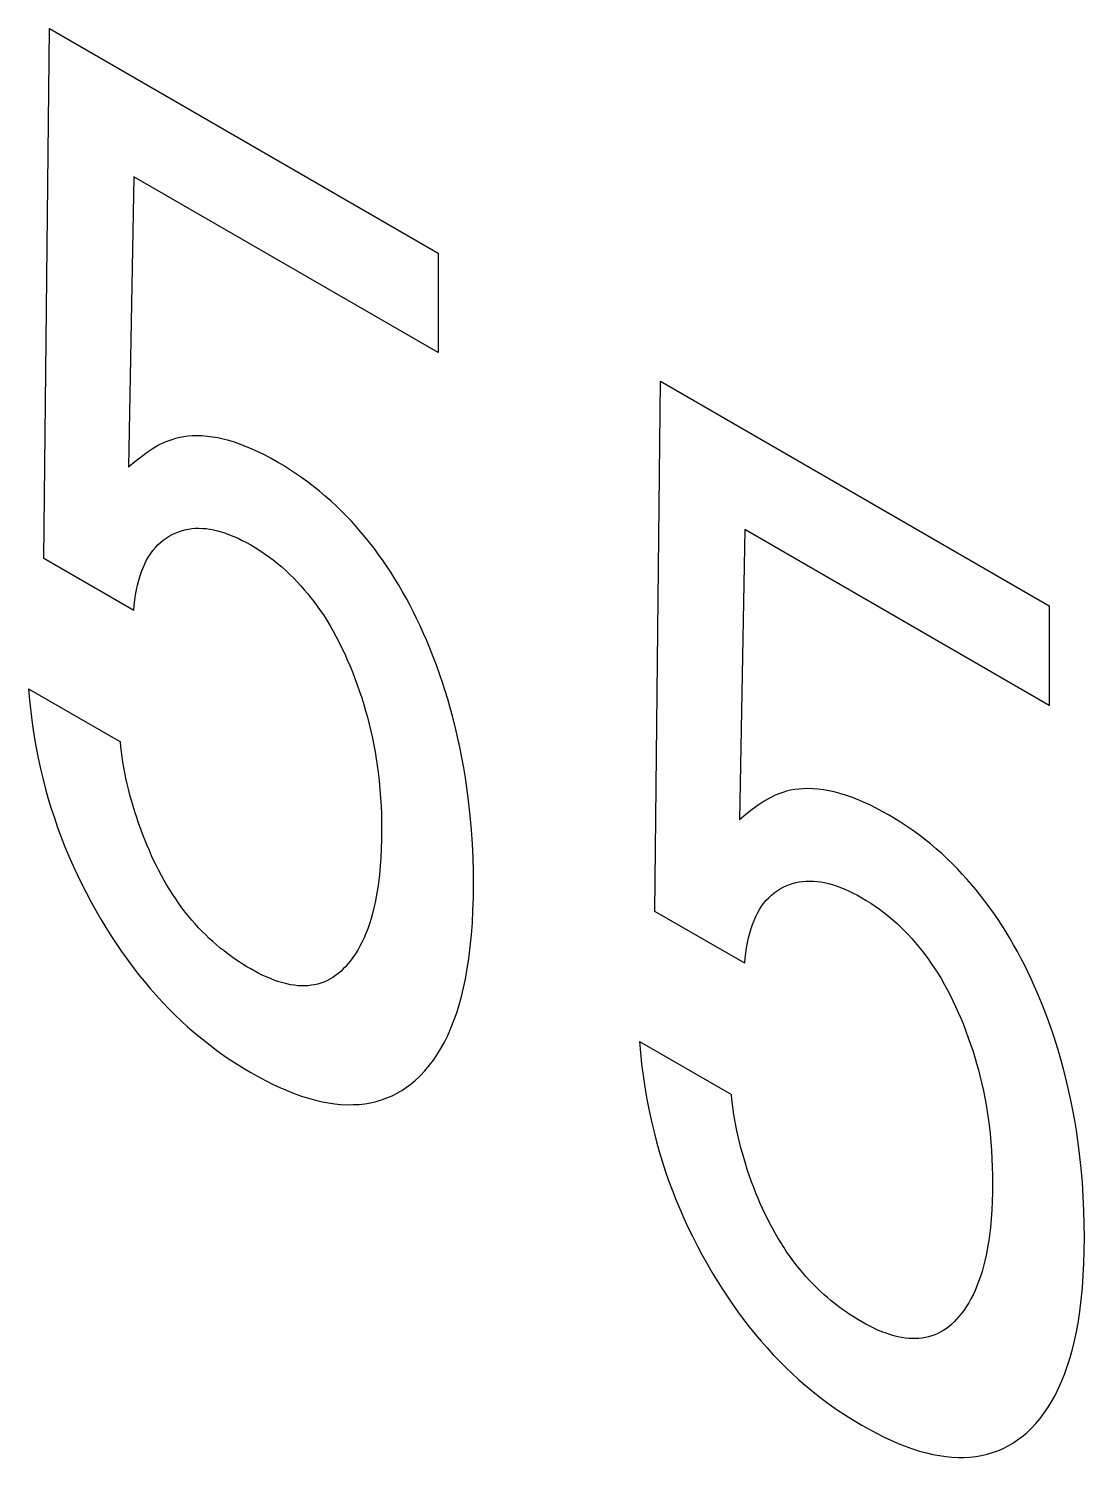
# Model space of a CAD drawing. Extents: x 0 to 420, y 0 to 297.
# Drawn here: x 171.413 to 173.02, y 153.966 to 156.14 of the extents above; entities that cross this region are included whole.
import ezdxf

# ---------------------------------------------------------------- set-up
doc = ezdxf.new("R2010")
doc.units = 0
doc.header["$LTSCALE"] = 23.1
doc.layers.add('40000_ISO', color=7, linetype='CONTINUOUS')

msp = doc.modelspace()

# ---------------------------------------------------------------- linework, layer by layer
at = {"layer": '40000_ISO', "color": 7, "linetype": 'CONTINUOUS'}
for p, q in [((171.4362, 155.3333), (171.4448, 156.1399)), ((171.4448, 156.1399), (172.0365, 155.7983)), ((171.573, 155.9144), (171.5651, 155.4724)), ((172.0365, 155.6468), (171.573, 155.9144)), ((172.0365, 155.7983), (172.0365, 155.6468)), ((172.366, 154.7965), (172.3747, 155.6031)), ((172.3747, 155.6031), (172.9663, 155.2615)), ((171.6194, 155.5099), (171.6109, 155.5057)), ((171.625, 155.5122), (171.6194, 155.5099)), ((171.6309, 155.5143), (171.625, 155.5122)), ((171.6368, 155.516), (171.6309, 155.5143)), ((171.643, 155.5175), (171.6368, 155.516)), ((171.6492, 155.5186), (171.643, 155.5175)), ((171.6556, 155.5195), (171.6492, 155.5186)), ((171.6621, 155.52), (171.6556, 155.5195)), ((171.6688, 155.5202), (171.6621, 155.52)), ((171.6766, 155.52), (171.6688, 155.5202)), ((171.6846, 155.5193), (171.6766, 155.52)), ((171.6928, 155.5183), (171.6846, 155.5193)), ((171.701, 155.5169), (171.6928, 155.5183)), ((171.7093, 155.5151), (171.701, 155.5169)), ((171.7177, 155.5128), (171.7093, 155.5151)), ((171.7262, 155.5103), (171.7177, 155.5128)), ((171.7355, 155.5071), (171.7262, 155.5103)), ((171.5846, 155.4884), (171.5747, 155.4806)), ((171.5935, 155.4949), (171.5846, 155.4884)), ((171.6027, 155.5009), (171.5935, 155.4949)), ((171.6109, 155.5057), (171.6027, 155.5009)), ((171.7447, 155.5035), (171.7355, 155.5071)), ((171.7541, 155.4995), (171.7447, 155.5035)), ((171.7634, 155.4952), (171.7541, 155.4995)), ((171.7728, 155.4905), (171.7634, 155.4952)), ((171.7823, 155.4855), (171.7728, 155.4905)), ((171.5747, 155.4806), (171.5651, 155.4724)), ((171.7917, 155.4802), (171.7823, 155.4855)), ((171.8009, 155.4748), (171.7917, 155.4802)), ((171.8101, 155.469), (171.8009, 155.4748)), ((171.8193, 155.463), (171.8101, 155.469)), ((171.8284, 155.4567), (171.8193, 155.463)), ((171.8375, 155.4501), (171.8284, 155.4567)), ((171.8466, 155.4432), (171.8375, 155.4501)), ((171.8556, 155.436), (171.8466, 155.4432)), ((171.8646, 155.4284), (171.8556, 155.436)), ((171.8735, 155.4206), (171.8646, 155.4284)), ((171.8822, 155.4124), (171.8735, 155.4206)), ((171.8896, 155.4052), (171.8822, 155.4124)), ((171.8969, 155.3978), (171.8896, 155.4052)), ((171.6559, 155.3781), (171.6612, 155.3789)), ((171.6612, 155.3789), (171.6665, 155.3794)), ((171.6665, 155.3794), (171.6719, 155.3795)), ((171.6719, 155.3795), (171.6775, 155.3793)), ((171.6775, 155.3793), (171.6831, 155.3789)), ((171.6831, 155.3789), (171.6888, 155.3781)), ((171.9042, 155.3902), (171.8969, 155.3978)), ((171.9113, 155.3823), (171.9042, 155.3902)), ((171.9183, 155.3742), (171.9113, 155.3823)), ((171.6097, 155.3541), (171.6137, 155.3579)), ((171.6137, 155.3579), (171.618, 155.3613)), ((171.618, 155.3613), (171.6224, 155.3645)), ((171.6224, 155.3645), (171.6269, 155.3674)), ((171.6269, 155.3674), (171.6317, 155.37)), ((171.6317, 155.37), (171.6363, 155.3721)), ((171.6363, 155.3721), (171.641, 155.374)), ((171.641, 155.374), (171.6458, 155.3757)), ((171.6458, 155.3757), (171.6508, 155.377)), ((171.6508, 155.377), (171.6559, 155.3781)), ((171.6888, 155.3781), (171.6946, 155.377)), ((171.6946, 155.377), (171.7004, 155.3757)), ((171.7004, 155.3757), (171.7063, 155.3741)), ((171.7063, 155.3741), (171.7126, 155.372)), ((171.7126, 155.372), (171.719, 155.3697)), ((171.719, 155.3697), (171.7254, 155.3671)), ((171.7254, 155.3671), (171.7318, 155.3642)), ((171.7318, 155.3642), (171.7382, 155.3611)), ((171.7382, 155.3611), (171.7447, 155.3577)), ((171.7447, 155.3577), (171.7512, 155.3541)), ((171.9252, 155.366), (171.9183, 155.3742)), ((171.932, 155.3576), (171.9252, 155.366)), ((171.9387, 155.349), (171.932, 155.3576)), ((172.5028, 155.3776), (172.4949, 154.9356)), ((172.9663, 155.11), (172.5028, 155.3776)), ((171.5926, 155.3308), (171.5956, 155.3361)), ((171.5956, 155.3361), (171.5988, 155.3411)), ((171.5988, 155.3411), (171.6023, 155.3458)), ((171.6023, 155.3458), (171.6059, 155.3501)), ((171.6059, 155.3501), (171.6097, 155.3541)), ((171.7512, 155.3541), (171.758, 155.3501)), ((171.758, 155.3501), (171.7648, 155.3458)), ((171.7648, 155.3458), (171.7715, 155.3412)), ((171.7715, 155.3412), (171.7783, 155.3365)), ((171.7783, 155.3365), (171.785, 155.3314)), ((171.9452, 155.3402), (171.9387, 155.349)), ((171.9516, 155.3313), (171.9452, 155.3402)), ((171.573, 155.2543), (171.4362, 155.3333)), ((171.5828, 155.3073), (171.5849, 155.3135)), ((171.5849, 155.3135), (171.5872, 155.3195)), ((171.5872, 155.3195), (171.5898, 155.3253)), ((171.5898, 155.3253), (171.5926, 155.3308)), ((171.785, 155.3314), (171.7917, 155.3261)), ((171.7917, 155.3261), (171.7983, 155.3206)), ((171.7983, 155.3206), (171.8049, 155.3147)), ((171.8049, 155.3147), (171.8113, 155.3086)), ((171.9578, 155.3223), (171.9516, 155.3313)), ((171.9642, 155.3125), (171.9578, 155.3223)), ((171.5772, 155.2856), (171.5788, 155.293)), ((171.5788, 155.293), (171.5807, 155.3003)), ((171.5807, 155.3003), (171.5828, 155.3073)), ((171.8113, 155.3086), (171.8168, 155.3033)), ((171.8168, 155.3033), (171.8221, 155.2977)), ((171.8221, 155.2977), (171.8274, 155.2919)), ((171.8274, 155.2919), (171.8326, 155.286)), ((171.9704, 155.3027), (171.9642, 155.3125)), ((171.9764, 155.2927), (171.9704, 155.3027)), ((171.9823, 155.2826), (171.9764, 155.2927)), ((171.5737, 155.2623), (171.5747, 155.2702)), ((171.5747, 155.2702), (171.5758, 155.278)), ((171.5758, 155.278), (171.5772, 155.2856)), ((171.8326, 155.286), (171.8377, 155.28)), ((171.8377, 155.28), (171.8427, 155.2737)), ((171.8427, 155.2737), (171.8476, 155.2674)), ((171.988, 155.2724), (171.9823, 155.2826)), ((171.9935, 155.2621), (171.988, 155.2724)), ((171.573, 155.2543), (171.5737, 155.2623)), ((171.8476, 155.2674), (171.8524, 155.2609)), ((171.8524, 155.2609), (171.857, 155.2543)), ((171.857, 155.2543), (171.8616, 155.2475)), ((171.9988, 155.2517), (171.9935, 155.2621)), ((172.004, 155.2413), (171.9988, 155.2517)), ((172.9663, 155.2615), (172.9663, 155.11)), ((171.8616, 155.2475), (171.8668, 155.2394)), ((171.8668, 155.2394), (171.8718, 155.2311)), ((171.8718, 155.2311), (171.8766, 155.2227)), ((172.0089, 155.2308), (172.004, 155.2413)), ((172.0137, 155.2202), (172.0089, 155.2308)), ((171.8766, 155.2227), (171.8812, 155.2142)), ((171.8812, 155.2142), (171.8857, 155.2056)), ((171.8857, 155.2056), (171.8899, 155.197)), ((172.0184, 155.2097), (172.0137, 155.2202)), ((172.0238, 155.1968), (172.0184, 155.2097)), ((171.8899, 155.197), (171.8941, 155.1883)), ((171.8941, 155.1883), (171.898, 155.1795)), ((172.0289, 155.1839), (172.0238, 155.1968)), ((172.0338, 155.1709), (172.0289, 155.1839)), ((171.898, 155.1795), (171.9018, 155.1707)), ((171.9018, 155.1707), (171.9058, 155.1609)), ((172.0384, 155.158), (172.0338, 155.1709)), ((171.9058, 155.1609), (171.9097, 155.151)), ((171.9097, 155.151), (171.9133, 155.1411)), ((171.9133, 155.1411), (171.9168, 155.1313)), ((172.0429, 155.145), (172.0384, 155.158)), ((172.047, 155.1321), (172.0429, 155.145)), ((171.413, 155.1352), (171.4144, 155.1181)), ((171.413, 155.1352), (171.5527, 155.0545)), ((171.4144, 155.1181), (171.4162, 155.1008)), ((171.9168, 155.1313), (171.9201, 155.1214)), ((171.9201, 155.1214), (171.9231, 155.1115)), ((172.051, 155.1192), (172.047, 155.1321)), ((172.0547, 155.1063), (172.051, 155.1192)), ((171.4162, 155.1008), (171.4184, 155.0833)), ((171.9231, 155.1115), (171.926, 155.1017)), ((171.926, 155.1017), (171.9287, 155.0919)), ((172.0582, 155.0934), (172.0547, 155.1063)), ((171.4184, 155.0833), (171.4211, 155.0656)), ((171.9287, 155.0919), (171.9315, 155.0812)), ((171.9315, 155.0812), (171.934, 155.0706)), ((172.0622, 155.0776), (172.0582, 155.0934)), ((172.0659, 155.0619), (172.0622, 155.0776)), ((171.4211, 155.0656), (171.4242, 155.0477)), ((171.5535, 155.047), (171.5527, 155.0545)), ((171.934, 155.0706), (171.9363, 155.0601)), ((171.9363, 155.0601), (171.9384, 155.0496)), ((172.0693, 155.0462), (172.0659, 155.0619)), ((171.4242, 155.0477), (171.4277, 155.0297)), ((171.5544, 155.0394), (171.5535, 155.047)), ((171.5554, 155.0316), (171.5544, 155.0394)), ((171.5566, 155.0236), (171.5554, 155.0316)), ((171.9384, 155.0496), (171.9403, 155.0391)), ((171.9403, 155.0391), (171.942, 155.0287)), ((172.0724, 155.0306), (172.0693, 155.0462)), ((172.0753, 155.0151), (172.0724, 155.0306)), ((171.4277, 155.0297), (171.4317, 155.0116)), ((171.4317, 155.0116), (171.4351, 154.9971)), ((171.558, 155.0156), (171.5566, 155.0236)), ((171.5595, 155.0074), (171.558, 155.0156)), ((171.942, 155.0287), (171.9435, 155.0184)), ((171.9435, 155.0184), (171.9449, 155.0081)), ((172.0778, 154.9997), (172.0753, 155.0151)), ((171.4351, 154.9971), (171.4389, 154.9825)), ((171.5612, 154.9991), (171.5595, 155.0074)), ((171.5631, 154.9907), (171.5612, 154.9991)), ((171.5651, 154.9823), (171.5631, 154.9907)), ((171.9449, 155.0081), (171.9464, 154.9951)), ((171.9464, 154.9951), (171.9476, 154.9822)), ((172.0801, 154.9844), (172.0778, 154.9997)), ((171.4389, 154.9825), (171.443, 154.9679)), ((171.443, 154.9679), (171.4475, 154.9532)), ((171.5672, 154.9738), (171.5651, 154.9823)), ((171.5696, 154.9652), (171.5672, 154.9738)), ((171.9476, 154.9822), (171.9486, 154.9694)), ((171.9486, 154.9694), (171.9494, 154.9567)), ((172.0821, 154.9691), (172.0801, 154.9844)), ((172.0851, 154.942), (172.0821, 154.9691)), ((172.5407, 154.9689), (172.5325, 154.9641)), ((172.5492, 154.9731), (172.5407, 154.9689)), ((172.5548, 154.9754), (172.5492, 154.9731)), ((172.5607, 154.9775), (172.5548, 154.9754)), ((172.5667, 154.9792), (172.5607, 154.9775)), ((172.5728, 154.9807), (172.5667, 154.9792)), ((172.579, 154.9818), (172.5728, 154.9807)), ((172.5854, 154.9826), (172.579, 154.9818)), ((172.5919, 154.9832), (172.5854, 154.9826)), ((172.5986, 154.9833), (172.5919, 154.9832)), ((172.6064, 154.9832), (172.5986, 154.9833)), ((172.6144, 154.9825), (172.6064, 154.9832)), ((172.6226, 154.9815), (172.6144, 154.9825)), ((172.6308, 154.9801), (172.6226, 154.9815)), ((172.6391, 154.9782), (172.6308, 154.9801)), ((172.6475, 154.976), (172.6391, 154.9782)), ((172.656, 154.9735), (172.6475, 154.976)), ((172.6653, 154.9703), (172.656, 154.9735)), ((172.6745, 154.9667), (172.6653, 154.9703)), ((172.6839, 154.9627), (172.6745, 154.9667)), ((171.4475, 154.9532), (171.4522, 154.9386)), ((171.572, 154.9565), (171.5696, 154.9652)), ((171.5747, 154.9479), (171.572, 154.9565)), ((171.5775, 154.9392), (171.5747, 154.9479)), ((171.9494, 154.9567), (171.9499, 154.9442)), ((171.9499, 154.9442), (171.9502, 154.9317)), ((172.5045, 154.9438), (172.4949, 154.9356)), ((172.5144, 154.9516), (172.5045, 154.9438)), ((172.5233, 154.9581), (172.5144, 154.9516)), ((172.5325, 154.9641), (172.5233, 154.9581)), ((172.6932, 154.9584), (172.6839, 154.9627)), ((172.7027, 154.9537), (172.6932, 154.9584)), ((172.7121, 154.9487), (172.7027, 154.9537)), ((172.7215, 154.9434), (172.7121, 154.9487)), ((171.4522, 154.9386), (171.4572, 154.9239)), ((171.4572, 154.9239), (171.4626, 154.9093)), ((171.5804, 154.9305), (171.5775, 154.9392)), ((171.5836, 154.9218), (171.5804, 154.9305)), ((171.9502, 154.9317), (171.9503, 154.9194)), ((172.087, 154.9205), (172.0851, 154.942)), ((172.7307, 154.938), (172.7215, 154.9434)), ((172.7399, 154.9322), (172.7307, 154.938)), ((172.7491, 154.9262), (172.7399, 154.9322)), ((172.7582, 154.9199), (172.7491, 154.9262)), ((171.4626, 154.9093), (171.4683, 154.8947)), ((171.5868, 154.9131), (171.5836, 154.9218)), ((171.5902, 154.9044), (171.5868, 154.9131)), ((171.5935, 154.8966), (171.5902, 154.9044)), ((171.9502, 154.9056), (171.9498, 154.892)), ((171.9503, 154.9194), (171.9502, 154.9056)), ((172.0884, 154.8993), (172.087, 154.9205)), ((172.7674, 154.9133), (172.7582, 154.9199)), ((172.7764, 154.9064), (172.7674, 154.9133)), ((172.7854, 154.8992), (172.7764, 154.9064)), ((171.4683, 154.8947), (171.4742, 154.8806)), ((171.4742, 154.8806), (171.4803, 154.8666)), ((171.5968, 154.8889), (171.5935, 154.8966)), ((171.6003, 154.8812), (171.5968, 154.8889)), ((171.6038, 154.8736), (171.6003, 154.8812)), ((171.9492, 154.8785), (171.9482, 154.8652)), ((171.9498, 154.892), (171.9492, 154.8785)), ((172.0894, 154.8782), (172.0884, 154.8993)), ((172.7944, 154.8916), (172.7854, 154.8992)), ((172.8033, 154.8838), (172.7944, 154.8916)), ((172.812, 154.8756), (172.8033, 154.8838)), ((171.4803, 154.8666), (171.4867, 154.8527)), ((171.6075, 154.866), (171.6038, 154.8736)), ((171.6114, 154.8585), (171.6075, 154.866)), ((171.6153, 154.8511), (171.6114, 154.8585)), ((171.9482, 154.8652), (171.947, 154.8522)), ((172.0899, 154.8574), (172.0894, 154.8782)), ((172.0901, 154.8368), (172.0899, 154.8574)), ((172.8194, 154.8684), (172.812, 154.8756)), ((172.8267, 154.861), (172.8194, 154.8684)), ((172.834, 154.8533), (172.8267, 154.861)), ((171.4867, 154.8527), (171.4935, 154.8388)), ((171.4935, 154.8388), (171.5005, 154.825)), ((171.6194, 154.8437), (171.6153, 154.8511)), ((171.6236, 154.8365), (171.6194, 154.8437)), ((171.6279, 154.8293), (171.6236, 154.8365)), ((171.945, 154.8361), (171.9436, 154.8273)), ((171.947, 154.8522), (171.945, 154.8361)), ((172.0899, 154.8174), (172.0901, 154.8368)), ((172.5615, 154.8331), (172.5661, 154.8353)), ((172.5661, 154.8353), (172.5708, 154.8372)), ((172.5708, 154.8372), (172.5756, 154.8389)), ((172.5756, 154.8389), (172.5806, 154.8402)), ((172.5806, 154.8402), (172.5857, 154.8413)), ((172.5857, 154.8413), (172.591, 154.8421)), ((172.591, 154.8421), (172.5963, 154.8425)), ((172.5963, 154.8425), (172.6017, 154.8427)), ((172.6017, 154.8427), (172.6073, 154.8425)), ((172.6073, 154.8425), (172.6129, 154.8421)), ((172.6129, 154.8421), (172.6186, 154.8413)), ((172.6186, 154.8413), (172.6244, 154.8402)), ((172.6244, 154.8402), (172.6302, 154.8389)), ((172.6302, 154.8389), (172.6362, 154.8373)), ((172.6362, 154.8373), (172.6425, 154.8352)), ((172.6425, 154.8352), (172.6488, 154.8329)), ((172.8411, 154.8455), (172.834, 154.8533)), ((172.8481, 154.8374), (172.8411, 154.8455)), ((172.855, 154.8292), (172.8481, 154.8374)), ((171.5005, 154.825), (171.5077, 154.8113)), ((171.6324, 154.8223), (171.6279, 154.8293)), ((171.6369, 154.8154), (171.6324, 154.8223)), ((171.6416, 154.8086), (171.6369, 154.8154)), ((171.9421, 154.8186), (171.9404, 154.8101)), ((171.9436, 154.8273), (171.9421, 154.8186)), ((172.0893, 154.7982), (172.0899, 154.8174)), ((172.5321, 154.809), (172.5357, 154.8133)), ((172.5357, 154.8133), (172.5395, 154.8173)), ((172.5395, 154.8173), (172.5436, 154.8211)), ((172.5436, 154.8211), (172.5478, 154.8245)), ((172.5478, 154.8245), (172.5522, 154.8277)), ((172.5522, 154.8277), (172.5567, 154.8306)), ((172.5567, 154.8306), (172.5615, 154.8331)), ((172.6488, 154.8329), (172.6552, 154.8303)), ((172.6552, 154.8303), (172.6616, 154.8274)), ((172.6616, 154.8274), (172.668, 154.8243)), ((172.668, 154.8243), (172.6745, 154.8209)), ((172.6745, 154.8209), (172.681, 154.8173)), ((172.681, 154.8173), (172.6878, 154.8132)), ((172.6878, 154.8132), (172.6946, 154.809)), ((172.8618, 154.8208), (172.855, 154.8292)), ((172.8685, 154.8122), (172.8618, 154.8208)), ((171.5077, 154.8113), (171.5153, 154.7978)), ((171.5153, 154.7978), (171.5231, 154.7844)), ((171.6464, 154.802), (171.6416, 154.8086)), ((171.6513, 154.7955), (171.6464, 154.802)), ((171.6564, 154.7892), (171.6513, 154.7955)), ((171.9365, 154.7935), (171.9342, 154.7854)), ((171.9386, 154.8017), (171.9365, 154.7935)), ((171.9404, 154.8101), (171.9386, 154.8017)), ((172.0884, 154.7793), (172.0893, 154.7982)), ((172.5028, 154.7175), (172.366, 154.7965)), ((172.5196, 154.7885), (172.5224, 154.794)), ((172.5224, 154.794), (172.5254, 154.7993)), ((172.5254, 154.7993), (172.5286, 154.8043)), ((172.5286, 154.8043), (172.5321, 154.809)), ((172.6946, 154.809), (172.7013, 154.8044)), ((172.7013, 154.8044), (172.7081, 154.7996)), ((172.7081, 154.7996), (172.7148, 154.7946)), ((172.7148, 154.7946), (172.7215, 154.7893)), ((172.875, 154.8034), (172.8685, 154.8122)), ((172.8814, 154.7945), (172.875, 154.8034)), ((172.8876, 154.7854), (172.8814, 154.7945)), ((171.5231, 154.7844), (171.5306, 154.772)), ((171.5306, 154.772), (171.5383, 154.7597)), ((171.6614, 154.7832), (171.6564, 154.7892)), ((171.6665, 154.7773), (171.6614, 154.7832)), ((171.6718, 154.7716), (171.6665, 154.7773)), ((171.6771, 154.766), (171.6718, 154.7716)), ((171.9291, 154.7699), (171.9264, 154.763)), ((171.9317, 154.7776), (171.9291, 154.7699)), ((171.9342, 154.7854), (171.9317, 154.7776)), ((172.087, 154.7607), (172.0884, 154.7793)), ((172.5105, 154.7634), (172.5126, 154.7704)), ((172.5126, 154.7704), (172.5147, 154.7767)), ((172.5147, 154.7767), (172.5171, 154.7827)), ((172.5171, 154.7827), (172.5196, 154.7885)), ((172.7215, 154.7893), (172.7281, 154.7837)), ((172.7281, 154.7837), (172.7347, 154.7779)), ((172.7347, 154.7779), (172.7412, 154.7718)), ((172.7412, 154.7718), (172.7466, 154.7664)), ((172.894, 154.7757), (172.8876, 154.7854)), ((172.9002, 154.7659), (172.894, 154.7757)), ((171.5383, 154.7597), (171.5463, 154.7476)), ((171.6825, 154.7607), (171.6771, 154.766)), ((171.688, 154.7554), (171.6825, 154.7607)), ((171.6935, 154.7504), (171.688, 154.7554)), ((171.6992, 154.7455), (171.6935, 154.7504)), ((171.9205, 154.7499), (171.9173, 154.7436)), ((171.9236, 154.7564), (171.9205, 154.7499)), ((171.9264, 154.763), (171.9236, 154.7564)), ((172.0852, 154.7423), (172.087, 154.7607)), ((172.5056, 154.7412), (172.507, 154.7488)), ((172.507, 154.7488), (172.5086, 154.7562)), ((172.5086, 154.7562), (172.5105, 154.7634)), ((172.7466, 154.7664), (172.7519, 154.7609)), ((172.7519, 154.7609), (172.7572, 154.7551)), ((172.7572, 154.7551), (172.7624, 154.7492)), ((172.7624, 154.7492), (172.7675, 154.7431)), ((172.9063, 154.7559), (172.9002, 154.7659)), ((172.9121, 154.7458), (172.9063, 154.7559)), ((171.5463, 154.7476), (171.5544, 154.7356)), ((171.5544, 154.7356), (171.5628, 154.7239)), ((171.7048, 154.7407), (171.6992, 154.7455)), ((171.7105, 154.7362), (171.7048, 154.7407)), ((171.7163, 154.7317), (171.7105, 154.7362)), ((171.7221, 154.7275), (171.7163, 154.7317)), ((171.7279, 154.7234), (171.7221, 154.7275)), ((171.9103, 154.7317), (171.9065, 154.7261)), ((171.9139, 154.7376), (171.9103, 154.7317)), ((171.9173, 154.7436), (171.9139, 154.7376)), ((172.083, 154.7243), (172.0852, 154.7423)), ((172.5035, 154.7255), (172.5045, 154.7334)), ((172.5045, 154.7334), (172.5056, 154.7412)), ((172.7675, 154.7431), (172.7725, 154.7369)), ((172.7725, 154.7369), (172.7774, 154.7306)), ((172.7774, 154.7306), (172.7822, 154.7241)), ((172.9178, 154.7356), (172.9121, 154.7458)), ((172.9233, 154.7253), (172.9178, 154.7356)), ((171.5628, 154.7239), (171.5713, 154.7124)), ((171.5713, 154.7124), (171.58, 154.7011)), ((171.7337, 154.7195), (171.7279, 154.7234)), ((171.7395, 154.7158), (171.7337, 154.7195)), ((171.7453, 154.7122), (171.7395, 154.7158)), ((171.7512, 154.7088), (171.7453, 154.7122)), ((171.7574, 154.7053), (171.7512, 154.7088)), ((171.7636, 154.702), (171.7574, 154.7053)), ((171.8882, 154.7052), (171.8842, 154.7018)), ((171.892, 154.7088), (171.8882, 154.7052)), ((171.8956, 154.7126), (171.892, 154.7088)), ((171.8991, 154.7166), (171.8956, 154.7126)), ((171.9025, 154.7207), (171.8991, 154.7166)), ((171.9065, 154.7261), (171.9025, 154.7207)), ((172.0778, 154.6932), (172.0802, 154.7067)), ((172.0802, 154.7067), (172.083, 154.7243)), ((172.5028, 154.7175), (172.5035, 154.7255)), ((172.7822, 154.7241), (172.7868, 154.7174)), ((172.7868, 154.7174), (172.7914, 154.7107)), ((172.7914, 154.7107), (172.7966, 154.7026)), ((172.9286, 154.7149), (172.9233, 154.7253)), ((172.9338, 154.7045), (172.9286, 154.7149)), ((172.9388, 154.694), (172.9338, 154.7045)), ((171.58, 154.7011), (171.589, 154.6901)), ((171.589, 154.6901), (171.598, 154.6793)), ((171.7697, 154.699), (171.7636, 154.702)), ((171.7759, 154.6962), (171.7697, 154.699)), ((171.782, 154.6936), (171.7759, 154.6962)), ((171.788, 154.6913), (171.782, 154.6936)), ((171.7941, 154.6893), (171.788, 154.6913)), ((171.8, 154.6875), (171.7941, 154.6893)), ((171.8059, 154.686), (171.8, 154.6875)), ((171.8117, 154.6848), (171.8059, 154.686)), ((171.8172, 154.684), (171.8117, 154.6848)), ((171.8226, 154.6834), (171.8172, 154.684)), ((171.8279, 154.6832), (171.8226, 154.6834)), ((171.8331, 154.6831), (171.8279, 154.6832)), ((171.8383, 154.6834), (171.8331, 154.6831)), ((171.8433, 154.684), (171.8383, 154.6834)), ((171.8482, 154.6848), (171.8433, 154.684)), ((171.853, 154.6858), (171.8482, 154.6848)), ((171.8577, 154.6872), (171.853, 154.6858)), ((171.8622, 154.6888), (171.8577, 154.6872)), ((171.8669, 154.6909), (171.8622, 154.6888)), ((171.8715, 154.6932), (171.8669, 154.6909)), ((171.8759, 154.6958), (171.8715, 154.6932)), ((171.8801, 154.6987), (171.8759, 154.6958)), ((171.8842, 154.7018), (171.8801, 154.6987)), ((172.075, 154.68), (172.0778, 154.6932)), ((172.7966, 154.7026), (172.8016, 154.6943)), ((172.8016, 154.6943), (172.8064, 154.6859)), ((172.8064, 154.6859), (172.811, 154.6774)), ((172.9436, 154.6834), (172.9388, 154.694)), ((172.9482, 154.6729), (172.9436, 154.6834)), ((171.598, 154.6793), (171.6072, 154.6689)), ((171.6072, 154.6689), (171.6165, 154.6587)), ((172.0683, 154.6545), (172.0718, 154.6671)), ((172.0718, 154.6671), (172.075, 154.68)), ((172.811, 154.6774), (172.8155, 154.6688)), ((172.8155, 154.6688), (172.8198, 154.6602)), ((172.9536, 154.66), (172.9482, 154.6729)), ((171.6165, 154.6587), (171.626, 154.6489)), ((171.626, 154.6489), (171.6356, 154.6393)), ((171.6356, 154.6393), (171.6453, 154.63)), ((172.0603, 154.6303), (172.0645, 154.6423)), ((172.0645, 154.6423), (172.0683, 154.6545)), ((172.8198, 154.6602), (172.8239, 154.6515)), ((172.8239, 154.6515), (172.8278, 154.6427)), ((172.8278, 154.6427), (172.8316, 154.6339)), ((172.9587, 154.647), (172.9536, 154.66)), ((172.9636, 154.6341), (172.9587, 154.647)), ((171.6453, 154.63), (171.6551, 154.621)), ((171.6551, 154.621), (171.665, 154.6124)), ((172.0508, 154.6076), (172.0558, 154.6188)), ((172.0558, 154.6188), (172.0603, 154.6303)), ((172.8316, 154.6339), (172.8356, 154.6241)), ((172.8356, 154.6241), (172.8395, 154.6142)), ((172.9682, 154.6212), (172.9636, 154.6341)), ((172.9727, 154.6082), (172.9682, 154.6212)), ((171.665, 154.6124), (171.6771, 154.6023)), ((171.6771, 154.6023), (171.6893, 154.5927)), ((172.0406, 154.588), (172.0459, 154.5976)), ((172.0459, 154.5976), (172.0508, 154.6076)), ((172.3428, 154.5984), (172.3442, 154.5813)), ((172.3428, 154.5984), (172.4826, 154.5177)), ((172.8395, 154.6142), (172.8431, 154.6043)), ((172.8431, 154.6043), (172.8466, 154.5944)), ((172.9768, 154.5953), (172.9727, 154.6082)), ((171.6893, 154.5927), (171.7016, 154.5835)), ((171.7016, 154.5835), (171.7139, 154.5748)), ((171.7139, 154.5748), (171.7263, 154.5666)), ((172.029, 154.5701), (172.035, 154.5788)), ((172.035, 154.5788), (172.0406, 154.588)), ((172.3442, 154.5813), (172.346, 154.564)), ((172.8466, 154.5944), (172.8499, 154.5846)), ((172.8499, 154.5846), (172.853, 154.5747)), ((172.853, 154.5747), (172.8558, 154.5649)), ((172.9808, 154.5824), (172.9768, 154.5953)), ((172.9845, 154.5695), (172.9808, 154.5824)), ((171.7263, 154.5666), (171.7387, 154.5588)), ((171.7387, 154.5588), (171.7512, 154.5514)), ((172.0091, 154.5464), (172.0161, 154.5538)), ((172.0161, 154.5538), (172.0227, 154.5617)), ((172.0227, 154.5617), (172.029, 154.5701)), ((172.346, 154.564), (172.3483, 154.5465)), ((172.8558, 154.5649), (172.8585, 154.5551)), ((172.8585, 154.5551), (172.8613, 154.5444)), ((172.988, 154.5566), (172.9845, 154.5695)), ((172.992, 154.5408), (172.988, 154.5566)), ((171.7512, 154.5514), (171.7623, 154.5451)), ((171.7623, 154.5451), (171.7734, 154.5392)), ((171.7734, 154.5392), (171.7844, 154.5337)), ((171.7844, 154.5337), (171.7955, 154.5285)), ((171.9882, 154.5289), (171.9951, 154.534)), ((171.9951, 154.534), (172.0017, 154.5395)), ((172.0017, 154.5395), (172.0091, 154.5464)), ((172.3483, 154.5465), (172.3509, 154.5288)), ((172.8613, 154.5444), (172.8638, 154.5338)), ((172.8638, 154.5338), (172.8661, 154.5233)), ((172.9957, 154.5251), (172.992, 154.5408)), ((171.7955, 154.5285), (171.8065, 154.5237)), ((171.8065, 154.5237), (171.8174, 154.5194)), ((171.8174, 154.5194), (171.8283, 154.5155)), ((171.8283, 154.5155), (171.8391, 154.5121)), ((171.8391, 154.5121), (171.8498, 154.5092)), ((171.8498, 154.5092), (171.8596, 154.5069)), ((171.9419, 154.5072), (171.9502, 154.5096)), ((171.9502, 154.5096), (171.9583, 154.5126)), ((171.9583, 154.5126), (171.9661, 154.516)), ((171.9661, 154.516), (171.9738, 154.5198)), ((171.9738, 154.5198), (171.9811, 154.5241)), ((171.9811, 154.5241), (171.9882, 154.5289)), ((172.3509, 154.5288), (172.354, 154.5109)), ((172.354, 154.5109), (172.3575, 154.4929)), ((172.4833, 154.5102), (172.4826, 154.5177)), ((172.4842, 154.5026), (172.4833, 154.5102)), ((172.8661, 154.5233), (172.8682, 154.5128)), ((172.8682, 154.5128), (172.8701, 154.5023)), ((172.9991, 154.5094), (172.9957, 154.5251)), ((173.0022, 154.4938), (172.9991, 154.5094)), ((171.8596, 154.5069), (171.8693, 154.5051)), ((171.8693, 154.5051), (171.8789, 154.5037)), ((171.8789, 154.5037), (171.8884, 154.5028)), ((171.8884, 154.5028), (171.8977, 154.5023)), ((171.8977, 154.5023), (171.9069, 154.5024)), ((171.9069, 154.5024), (171.9159, 154.5028)), ((171.9159, 154.5028), (171.9247, 154.5038)), ((171.9247, 154.5038), (171.9333, 154.5052)), ((171.9333, 154.5052), (171.9419, 154.5072)), ((172.3575, 154.4929), (172.3615, 154.4748)), ((172.4852, 154.4948), (172.4842, 154.5026)), ((172.4864, 154.4868), (172.4852, 154.4948)), ((172.8701, 154.5023), (172.8718, 154.4919)), ((172.8718, 154.4919), (172.8734, 154.4816)), ((173.0051, 154.4783), (173.0022, 154.4938)), ((172.3615, 154.4748), (172.365, 154.4603)), ((172.4878, 154.4788), (172.4864, 154.4868)), ((172.4893, 154.4706), (172.4878, 154.4788)), ((172.491, 154.4623), (172.4893, 154.4706)), ((172.8734, 154.4816), (172.8747, 154.4713)), ((172.8747, 154.4713), (172.8762, 154.4583)), ((173.0076, 154.4629), (173.0051, 154.4783)), ((172.365, 154.4603), (172.3688, 154.4457)), ((172.3688, 154.4457), (172.3729, 154.4311)), ((172.4929, 154.4539), (172.491, 154.4623)), ((172.4949, 154.4455), (172.4929, 154.4539)), ((172.497, 154.4369), (172.4949, 154.4455)), ((172.8762, 154.4583), (172.8775, 154.4454)), ((172.8775, 154.4454), (172.8784, 154.4326)), ((173.0099, 154.4476), (173.0076, 154.4629)), ((173.0119, 154.4323), (173.0099, 154.4476)), ((172.3729, 154.4311), (172.3773, 154.4164)), ((172.4994, 154.4284), (172.497, 154.4369)), ((172.5019, 154.4197), (172.4994, 154.4284)), ((172.8784, 154.4326), (172.8792, 154.4199)), ((173.0149, 154.4052), (173.0119, 154.4323)), ((172.3773, 154.4164), (172.382, 154.4018)), ((172.382, 154.4018), (172.3871, 154.3871)), ((172.5045, 154.4111), (172.5019, 154.4197)), ((172.5073, 154.4024), (172.5045, 154.4111)), ((172.5102, 154.3937), (172.5073, 154.4024)), ((172.8792, 154.4199), (172.8797, 154.4074)), ((172.8797, 154.4074), (172.88, 154.3949)), ((173.0168, 154.3837), (173.0149, 154.4052)), ((172.3871, 154.3871), (172.3924, 154.3725)), ((172.5134, 154.385), (172.5102, 154.3937)), ((172.5166, 154.3763), (172.5134, 154.385)), ((172.88, 154.3949), (172.8801, 154.3826)), ((172.8801, 154.3826), (172.88, 154.3688)), ((173.0182, 154.3624), (173.0168, 154.3837)), ((172.3924, 154.3725), (172.3981, 154.3579)), ((172.3981, 154.3579), (172.404, 154.3438)), ((172.52, 154.3676), (172.5166, 154.3763)), ((172.5233, 154.3598), (172.52, 154.3676)), ((172.5266, 154.3521), (172.5233, 154.3598)), ((172.88, 154.3688), (172.8796, 154.3552)), ((173.0192, 154.3414), (173.0182, 154.3624)), ((172.404, 154.3438), (172.4101, 154.3298)), ((172.5301, 154.3444), (172.5266, 154.3521)), ((172.5336, 154.3368), (172.5301, 154.3444)), ((172.5374, 154.3292), (172.5336, 154.3368)), ((172.879, 154.3417), (172.878, 154.3284)), ((172.8796, 154.3552), (172.879, 154.3417)), ((173.0197, 154.3206), (173.0192, 154.3414)), ((172.4101, 154.3298), (172.4165, 154.3158)), ((172.4165, 154.3158), (172.4233, 154.302)), ((172.5412, 154.3217), (172.5374, 154.3292)), ((172.5451, 154.3142), (172.5412, 154.3217)), ((172.5492, 154.3069), (172.5451, 154.3142)), ((172.8768, 154.3153), (172.8748, 154.2993)), ((172.878, 154.3284), (172.8768, 154.3153)), ((173.0199, 154.2999), (173.0197, 154.3206)), ((172.4233, 154.302), (172.4303, 154.2882)), ((172.5534, 154.2997), (172.5492, 154.3069)), ((172.5577, 154.2925), (172.5534, 154.2997)), ((172.5622, 154.2855), (172.5577, 154.2925)), ((172.8748, 154.2993), (172.8735, 154.2905)), ((173.0197, 154.2806), (173.0199, 154.2999)), ((172.4303, 154.2882), (172.4375, 154.2745)), ((172.4375, 154.2745), (172.4451, 154.261)), ((172.5667, 154.2786), (172.5622, 154.2855)), ((172.5714, 154.2718), (172.5667, 154.2786)), ((172.5762, 154.2652), (172.5714, 154.2718)), ((172.8702, 154.2733), (172.8684, 154.2649)), ((172.8719, 154.2818), (172.8702, 154.2733)), ((172.8735, 154.2905), (172.8719, 154.2818)), ((173.0191, 154.2614), (173.0197, 154.2806)), ((172.4451, 154.261), (172.4529, 154.2476)), ((172.5811, 154.2587), (172.5762, 154.2652)), ((172.5862, 154.2524), (172.5811, 154.2587)), ((172.5912, 154.2463), (172.5862, 154.2524)), ((172.864, 154.2486), (172.8615, 154.2408)), ((172.8663, 154.2567), (172.864, 154.2486)), ((172.8684, 154.2649), (172.8663, 154.2567)), ((173.0182, 154.2425), (173.0191, 154.2614)), ((172.4529, 154.2476), (172.4604, 154.2351)), ((172.4604, 154.2351), (172.4681, 154.2229)), ((172.5964, 154.2405), (172.5912, 154.2463)), ((172.6016, 154.2348), (172.5964, 154.2405)), ((172.6069, 154.2292), (172.6016, 154.2348)), ((172.6123, 154.2239), (172.6069, 154.2292)), ((172.8562, 154.2262), (172.8534, 154.2196)), ((172.8589, 154.2331), (172.8562, 154.2262)), ((172.8615, 154.2408), (172.8589, 154.2331)), ((173.0168, 154.2238), (173.0182, 154.2425)), ((172.4681, 154.2229), (172.4761, 154.2107)), ((172.4761, 154.2107), (172.4842, 154.1988)), ((172.6178, 154.2186), (172.6123, 154.2239)), ((172.6234, 154.2136), (172.6178, 154.2186)), ((172.629, 154.2087), (172.6234, 154.2136)), ((172.6346, 154.2039), (172.629, 154.2087)), ((172.8471, 154.2068), (172.8437, 154.2008)), ((172.8503, 154.2131), (172.8471, 154.2068)), ((172.8534, 154.2196), (172.8503, 154.2131)), ((173.0128, 154.1875), (173.015, 154.2055)), ((173.015, 154.2055), (173.0168, 154.2238)), ((172.4842, 154.1988), (172.4926, 154.1871)), ((172.4926, 154.1871), (172.5011, 154.1756)), ((172.6403, 154.1993), (172.6346, 154.2039)), ((172.6461, 154.1949), (172.6403, 154.1993)), ((172.6519, 154.1907), (172.6461, 154.1949)), ((172.6577, 154.1866), (172.6519, 154.1907)), ((172.6635, 154.1827), (172.6577, 154.1866)), ((172.6693, 154.1789), (172.6635, 154.1827)), ((172.8323, 154.1839), (172.8289, 154.1798)), ((172.8363, 154.1893), (172.8323, 154.1839)), ((172.8401, 154.1949), (172.8363, 154.1893)), ((172.8437, 154.2008), (172.8401, 154.1949)), ((173.0101, 154.1699), (173.0128, 154.1875)), ((172.5011, 154.1756), (172.5098, 154.1643)), ((172.5098, 154.1643), (172.5188, 154.1532)), ((172.6751, 154.1754), (172.6693, 154.1789)), ((172.681, 154.172), (172.6751, 154.1754)), ((172.6872, 154.1685), (172.681, 154.172)), ((172.6934, 154.1652), (172.6872, 154.1685)), ((172.6996, 154.1622), (172.6934, 154.1652)), ((172.7057, 154.1594), (172.6996, 154.1622)), ((172.8099, 154.1619), (172.8057, 154.159)), ((172.814, 154.165), (172.8099, 154.1619)), ((172.818, 154.1684), (172.814, 154.165)), ((172.8218, 154.172), (172.818, 154.1684)), ((172.8254, 154.1758), (172.8218, 154.172)), ((172.8289, 154.1798), (172.8254, 154.1758)), ((173.0076, 154.1564), (173.0101, 154.1699)), ((172.5188, 154.1532), (172.5278, 154.1425)), ((172.5278, 154.1425), (172.537, 154.1321)), ((172.7118, 154.1568), (172.7057, 154.1594)), ((172.7179, 154.1545), (172.7118, 154.1568)), ((172.7239, 154.1525), (172.7179, 154.1545)), ((172.7298, 154.1507), (172.7239, 154.1525)), ((172.7357, 154.1492), (172.7298, 154.1507)), ((172.7416, 154.148), (172.7357, 154.1492)), ((172.747, 154.1472), (172.7416, 154.148)), ((172.7524, 154.1466), (172.747, 154.1472)), ((172.7577, 154.1463), (172.7524, 154.1466)), ((172.7629, 154.1463), (172.7577, 154.1463)), ((172.7681, 154.1466), (172.7629, 154.1463)), ((172.7731, 154.1471), (172.7681, 154.1466)), ((172.778, 154.148), (172.7731, 154.1471)), ((172.7828, 154.149), (172.778, 154.148)), ((172.7875, 154.1504), (172.7828, 154.149)), ((172.792, 154.152), (172.7875, 154.1504)), ((172.7967, 154.1541), (172.792, 154.152)), ((172.8013, 154.1564), (172.7967, 154.1541)), ((172.8057, 154.159), (172.8013, 154.1564)), ((173.0016, 154.1303), (173.0048, 154.1432)), ((173.0048, 154.1432), (173.0076, 154.1564)), ((172.537, 154.1321), (172.5463, 154.1219)), ((172.5463, 154.1219), (172.5558, 154.112)), ((172.9943, 154.1054), (172.9982, 154.1177)), ((172.9982, 154.1177), (173.0016, 154.1303)), ((172.5558, 154.112), (172.5654, 154.1025)), ((172.5654, 154.1025), (172.5751, 154.0932)), ((172.9901, 154.0935), (172.9943, 154.1054)), ((172.5751, 154.0932), (172.5849, 154.0842)), ((172.5849, 154.0842), (172.5948, 154.0756)), ((172.5948, 154.0756), (172.6069, 154.0655)), ((172.9806, 154.0708), (172.9856, 154.0819)), ((172.9856, 154.0819), (172.9901, 154.0935)), ((172.6069, 154.0655), (172.6191, 154.0559)), ((172.6191, 154.0559), (172.6314, 154.0467)), ((172.9704, 154.0512), (172.9757, 154.0608)), ((172.9757, 154.0608), (172.9806, 154.0708)), ((172.6314, 154.0467), (172.6437, 154.038)), ((172.6437, 154.038), (172.6561, 154.0298)), ((172.9525, 154.0249), (172.9588, 154.0333)), ((172.9588, 154.0333), (172.9648, 154.042)), ((172.9648, 154.042), (172.9704, 154.0512)), ((172.6561, 154.0298), (172.6685, 154.022)), ((172.6685, 154.022), (172.681, 154.0146)), ((172.681, 154.0146), (172.6921, 154.0083)), ((172.9315, 154.0027), (172.9389, 154.0096)), ((172.9389, 154.0096), (172.9459, 154.017)), ((172.9459, 154.017), (172.9525, 154.0249)), ((172.6921, 154.0083), (172.7032, 154.0024)), ((172.7032, 154.0024), (172.7142, 153.9968)), ((172.7142, 153.9968), (172.7253, 153.9917)), ((172.7253, 153.9917), (172.7363, 153.9869)), ((172.7363, 153.9869), (172.7472, 153.9826)), ((172.9036, 153.983), (172.9109, 153.9873)), ((172.9109, 153.9873), (172.9181, 153.9921)), ((172.9181, 153.9921), (172.9249, 153.9972)), ((172.9249, 153.9972), (172.9315, 154.0027)), ((172.7472, 153.9826), (172.7581, 153.9787)), ((172.7581, 153.9787), (172.7689, 153.9753)), ((172.7689, 153.9753), (172.7796, 153.9724)), ((172.7796, 153.9724), (172.7894, 153.9701)), ((172.7894, 153.9701), (172.7991, 153.9683)), ((172.7991, 153.9683), (172.8087, 153.9669)), ((172.8087, 153.9669), (172.8182, 153.966)), ((172.8182, 153.966), (172.8275, 153.9655)), ((172.8275, 153.9655), (172.8367, 153.9655)), ((172.8367, 153.9655), (172.8457, 153.966)), ((172.8457, 153.966), (172.8545, 153.967)), ((172.8545, 153.967), (172.8631, 153.9684)), ((172.8631, 153.9684), (172.8717, 153.9704)), ((172.8717, 153.9704), (172.88, 153.9728)), ((172.88, 153.9728), (172.8881, 153.9758)), ((172.8881, 153.9758), (172.896, 153.9792)), ((172.896, 153.9792), (172.9036, 153.983))]:
    msp.add_line(p, q, dxfattribs=at)

doc.saveas('drawing.dxf')
